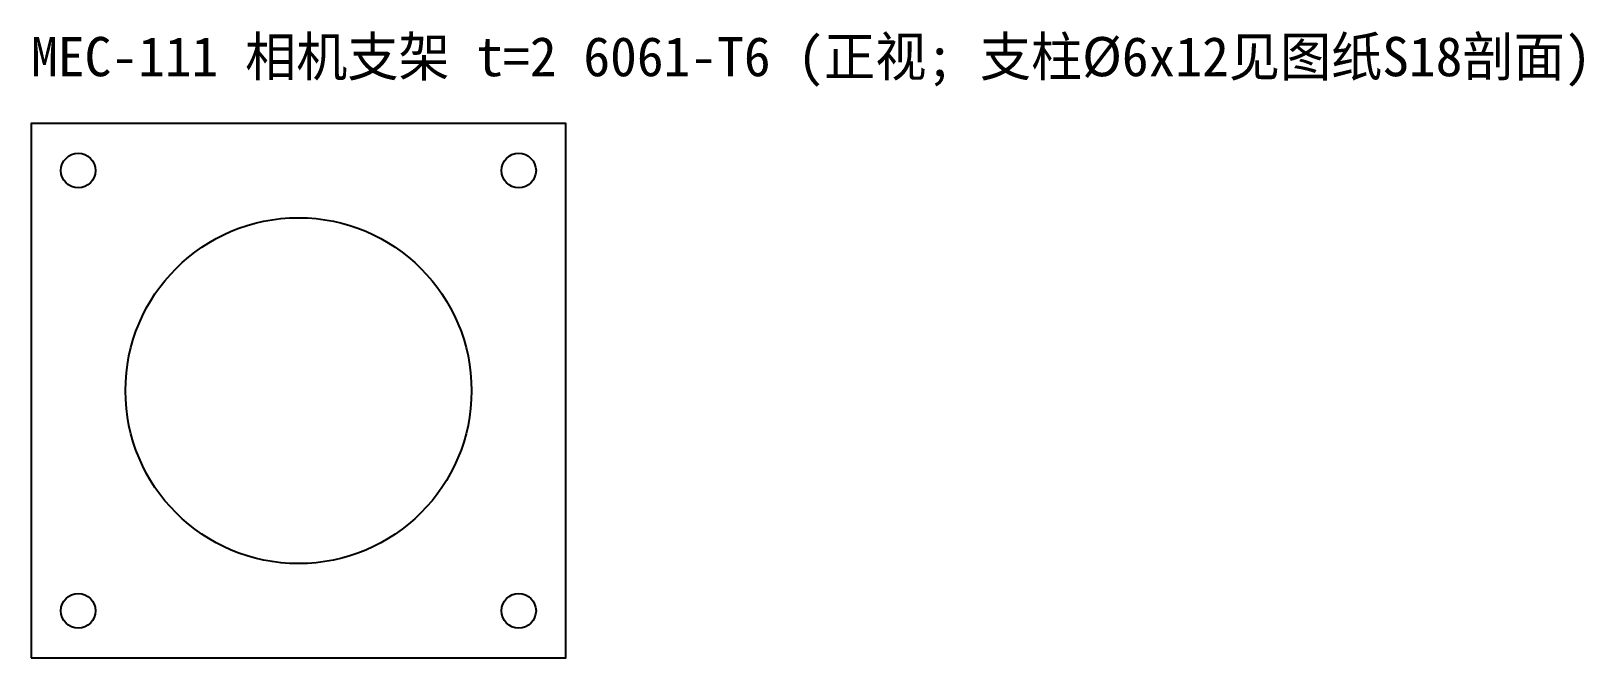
# Model space of a CAD drawing. Header units: metres. Extents: x 0 to 98.7, y -17 to 22.9.
import ezdxf

# ---------------------------------------------------------------- set-up
doc = ezdxf.new("R2010")
doc.units = ezdxf.units.M
for name, color, linetype in [('CUT', 1, 'Continuous'), ('ETCH', 2, 'Continuous'), ('HOLE', 3, 'Continuous')]:
    doc.layers.add(name, color=color, linetype=linetype)

msp = doc.modelspace()

# ---------------------------------------------------------------- linework, layer by layer
at = {"layer": 'CUT'}
msp.add_lwpolyline([(0, -17), (34, -17), (34, 17), (0, 17)], close=True, dxfattribs=at)
msp.add_circle((17, 0), 11, dxfattribs=at)
at = {"layer": 'HOLE'}
for centre in [(3, 14), (31, 14), (3, -14), (31, -14)]:
    msp.add_circle(centre, 1.1, dxfattribs=at)

# ---------------------------------------------------------------- texts
at = {"layer": 'ETCH'}
msp.add_text('MEC-111 相机支架 t=2 6061-T6 (正视; 支柱Ø6x12见图纸S18剖面)', height=2.5, dxfattribs=at).set_placement((0, 20))

doc.saveas('drawing.dxf')
